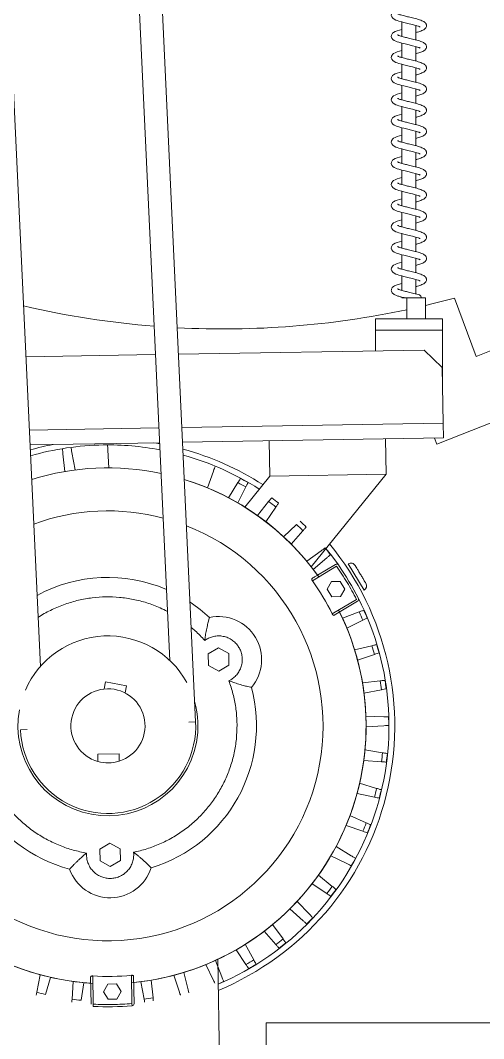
# Model space of a CAD drawing. Extents: x -2187 to 96136, y -11110 to 52208.
# Drawn here: x 50626 to 50888, y 18707 to 19284 of the extents above; entities that cross this region are included whole.
import ezdxf

# ---------------------------------------------------------------- set-up
doc = ezdxf.new("R2010")
doc.units = 0
doc.header["$LTSCALE"] = 1000
doc.header["$MEASUREMENT"] = 0

msp = doc.modelspace()

# ---------------------------------------------------------------- linework, layer by layer
at = {"color": 7, "linetype": 'Continuous', "lineweight": 15}
for p, q in [((50689.743, 19646.81), (50725.12, 18886.245)), ((50678.402, 19610.831), (50710.489, 18921.016)), ((50637.168, 18917.605), (50605.082, 19607.421)), ((50841.974, 19282.965), (50841.974, 19274.774)), ((50850.006, 19272.779), (50850.006, 19280.967)), ((50841.649, 19274.874), (50841.974, 19274.967)), ((50841.974, 19270.965), (50841.974, 19262.774)), ((50850.006, 19260.779), (50850.006, 19268.967)), ((50841.649, 19262.874), (50841.974, 19262.967)), ((50841.974, 19258.965), (50841.974, 19250.774)), ((50850.006, 19248.779), (50850.006, 19256.967)), ((50841.649, 19250.874), (50841.974, 19250.967)), ((50841.974, 19246.965), (50841.974, 19238.774)), ((50884.078, 19093.293), (51280.109, 19250.967)), ((50850.006, 19236.779), (50850.006, 19244.967)), ((50841.649, 19238.874), (50841.974, 19238.967)), ((50841.974, 19234.965), (50841.974, 19226.774)), ((50850.006, 19224.779), (50850.006, 19232.967)), ((50841.649, 19226.874), (50841.974, 19226.967)), ((50841.974, 19222.965), (50841.974, 19214.774)), ((50850.006, 19212.779), (50850.006, 19220.967)), ((50841.649, 19214.874), (50841.974, 19214.967)), ((50841.974, 19210.965), (50841.974, 19202.774)), ((50850.006, 19200.779), (50850.006, 19208.967)), ((50841.649, 19202.874), (50841.974, 19202.967)), ((50841.974, 19198.965), (50841.974, 19190.774)), ((50850.006, 19188.779), (50850.006, 19196.967)), ((50841.649, 19190.874), (50841.974, 19190.967)), ((50841.974, 19186.965), (50841.974, 19178.774)), ((50850.006, 19176.779), (50850.006, 19184.967)), ((50841.649, 19178.874), (50841.974, 19178.967)), ((50841.974, 19174.965), (50841.974, 19166.774)), ((50850.006, 19164.779), (50850.006, 19172.967)), ((50841.649, 19166.874), (50841.974, 19166.967)), ((50841.974, 19162.965), (50841.974, 19154.774)), ((50850.006, 19152.779), (50850.006, 19160.967)), ((50841.649, 19154.874), (50841.974, 19154.967)), ((50841.974, 19150.965), (50841.974, 19142.774)), ((50850.006, 19140.779), (50850.006, 19148.967)), ((50841.649, 19142.874), (50841.974, 19142.967)), ((50841.974, 19138.965), (50841.974, 19130.774)), ((50850.006, 19128.779), (50850.006, 19136.967)), ((50841.649, 19130.874), (50841.974, 19130.967)), ((50841.974, 19126.965), (50841.974, 19126.594)), ((50843.177, 19126.594), (50841.974, 19126.594)), ((50844.907, 19126.594), (50855.404, 19126.594)), ((50844.907, 19126.594), (50844.907, 19114.594)), ((50855.404, 19126.594), (50855.404, 19114.594)), ((50871.916, 19126.385), (50884.078, 19093.293)), ((50840.829, 19114.594), (50826.99, 19114.594)), ((50826.99, 19114.594), (50826.99, 19108.194)), ((50844.907, 19114.594), (50840.829, 19114.594)), ((50844.907, 19114.594), (50851.228, 19114.594)), ((50864.99, 19114.594), (50851.228, 19114.594)), ((50864.99, 19114.594), (50864.99, 19108.194)), ((50864.99, 19108.194), (50826.99, 19108.194)), ((50826.99, 19108.194), (50826.99, 19096.491)), ((50864.99, 19108.194), (50864.99, 19079.753)), ((50715.427, 19094.631), (50854.702, 19096.953)), ((50864.867, 19087.121), (50854.702, 19096.953)), ((50629.001, 19093.19), (50702.423, 19094.414)), ((50865.394, 19055.525), (50864.867, 19087.121)), ((50903.882, 19060.276), (50861.874, 19043.551)), ((50865.534, 19047.126), (50865.394, 19055.525)), ((50631.325, 19043.222), (50704.748, 19044.446)), ((50717.752, 19044.663), (50865.534, 19047.126)), ((50767.127, 19025.483), (50766.794, 19045.48)), ((50833.118, 19026.583), (50832.785, 19046.58)), ((50861.874, 19043.551), (50860.591, 19047.044)), ((50651.009, 19028.125), (50649.962, 19038.161)), ((50655.023, 19038.913), (50656.941, 19029.006)), ((50675.427, 19040.257), (50676.035, 19030.184)), ((50735.252, 19028.375), (50731.959, 19018.837)), ((50833.118, 19026.583), (50767.127, 19025.483)), ((50833.118, 19026.583), (50790.587, 18974.146)), ((50632.398, 19023.698), (50632.194, 19024.55)), ((50743.841, 19013.222), (50749.12, 19021.821)), ((50767.127, 19025.483), (50752.936, 19007.986)), ((50753.594, 19019.337), (50749.084, 19010.31)), ((50760.132, 19003.192), (50766.488, 19011.029)), ((50770.599, 19007.982), (50764.95, 18999.621)), ((50774.973, 18991.122), (50782.298, 18998.062)), ((50785.976, 18994.505), (50779.284, 18986.953)), ((50788.113, 18977.218), (50796.281, 18983.142)), ((50799.463, 18979.135), (50791.842, 18972.521)), ((50794.189, 18969.352), (50804.401, 18975.477)), ((50820.581, 18960.766), (50811.579, 18975.774)), ((50791.288, 18966.191), (50805.028, 18974.432)), ((50802.114, 18965.683), (50799.704, 18961.343)), ((50807.078, 18965.766), (50802.114, 18965.683)), ((50809.632, 18961.508), (50807.078, 18965.766)), ((50799.704, 18961.343), (50802.258, 18957.085)), ((50807.222, 18957.168), (50809.632, 18961.508)), ((50802.258, 18957.085), (50807.222, 18957.168)), ((50816.312, 18955.619), (50802.572, 18947.378)), ((50816.939, 18954.574), (50803.657, 18946.607)), ((50808.418, 18944.886), (50817.841, 18948.495)), ((50819.878, 18943.801), (50810.805, 18939.384)), ((50730.284, 18932.341), (50730.534, 18934.302)), ((50731.304, 18933.019), (50730.284, 18932.341)), ((50815.236, 18927.012), (50825.05, 18929.36)), ((50738.072, 18928.235), (50732.337, 18924.795)), ((50732.337, 18924.795), (50732.449, 18918.109)), ((50743.919, 18924.988), (50738.072, 18928.235)), ((50744.03, 18918.302), (50743.919, 18924.988)), ((50826.456, 18924.44), (50816.885, 18921.246)), ((50732.449, 18918.109), (50738.295, 18914.862)), ((50738.295, 18914.862), (50744.03, 18918.302)), ((50674.115, 18908.928), (50673.336, 18904.826)), ((50685.904, 18906.688), (50674.115, 18908.928)), ((50685.125, 18902.586), (50685.904, 18906.688)), ((50743.986, 18909.497), (50745.063, 18910.078)), ((50745.833, 18908.795), (50743.986, 18909.497)), ((50819.663, 18908.401), (50829.699, 18909.448)), ((50830.452, 18904.386), (50820.545, 18902.469)), ((50821.623, 18889.371), (50831.71, 18889.099)), ((50831.795, 18883.983), (50821.723, 18883.375)), ((50669.742, 18867.838), (50681.74, 18868.038)), ((50669.81, 18863.714), (50669.742, 18867.838)), ((50681.74, 18868.038), (50681.809, 18863.914)), ((50821.082, 18870.248), (50831.047, 18868.662)), ((50830.464, 18863.578), (50820.399, 18864.29)), ((50818.05, 18851.36), (50827.723, 18848.486)), ((50826.481, 18843.522), (50816.594, 18845.542)), ((50812.578, 18833.028), (50821.793, 18828.917)), ((50819.914, 18824.158), (50810.376, 18827.45)), ((50676.581, 18817.507), (50670.846, 18814.067)), ((50670.846, 18814.067), (50670.958, 18807.381)), ((50682.428, 18814.26), (50676.581, 18817.507)), ((50682.539, 18807.574), (50682.428, 18814.26)), ((50804.76, 18815.568), (50813.36, 18810.289)), ((50661.823, 18810.573), (50663.355, 18811.822)), ((50663.355, 18811.822), (50663.32, 18810.598)), ((50670.958, 18807.381), (50676.804, 18804.134)), ((50676.804, 18804.134), (50682.539, 18807.574)), ((50690.066, 18811.044), (50689.99, 18812.266)), ((50689.99, 18812.266), (50691.563, 18811.069)), ((50810.876, 18805.816), (50801.849, 18810.325)), ((50794.731, 18799.278), (50802.567, 18792.922)), ((50799.521, 18788.811), (50791.16, 18794.46)), ((50782.66, 18784.436), (50789.6, 18777.111)), ((50786.043, 18773.433), (50778.491, 18780.125)), ((50770.674, 18759.946), (50764.06, 18767.567)), ((50768.756, 18771.297), (50774.681, 18763.129)), ((50753.675, 18748.581), (50748.113, 18757)), ((50753.256, 18760.084), (50758.063, 18751.213)), ((50736.424, 18750.991), (50740.033, 18741.568)), ((50737.689, 18751.578), (50739.633, 18634.97)), ((50718.55, 18744.173), (50720.898, 18734.36)), ((50735.339, 18739.532), (50730.923, 18748.604)), ((50635.061, 18732.929), (50637.08, 18742.815)), ((50642.898, 18741.36), (50640.025, 18731.687)), ((50655.117, 18728.946), (50655.829, 18739.011)), ((50661.787, 18738.327), (50660.2, 18728.362)), ((50665.916, 18726.104), (50665.658, 18741.589)), ((50667.135, 18726.124), (50666.868, 18742.144)), ((50688.802, 18742.51), (50689.069, 18726.49)), ((50690.029, 18741.996), (50690.288, 18726.51)), ((50695.925, 18728.958), (50694.007, 18738.865)), ((50699.939, 18739.746), (50700.986, 18729.71)), ((50715.979, 18732.953), (50712.784, 18742.525)), ((50675.432, 18737.563), (50673.021, 18733.223)), ((50673.021, 18733.223), (50675.575, 18728.965)), ((50680.395, 18737.646), (50675.432, 18737.563)), ((50682.949, 18733.388), (50680.395, 18737.646)), ((50680.539, 18729.048), (50682.949, 18733.388)), ((50720.898, 18734.36), (50721.305, 18732.661)), ((50675.575, 18728.965), (50680.539, 18729.048)), ((50689.174, 18725.276), (50689.069, 18726.49)), ((50700.986, 18729.71), (50701.167, 18727.973)), ((50667.07, 18724.907), (50667.135, 18726.124)), ((51765.097, 18715.501), (50765.097, 18715.501)), ((50765.097, 18598.901), (50765.097, 18715.501)), ((51765.097, 18715.501), (50765.097, 18715.501))]:
    msp.add_line(p, q, dxfattribs=at)
at = {"color": 8, "linetype": 'Continuous', "lineweight": 15}
for p, q in [((50717.361, 19053.057), (50865.394, 19055.525)), ((50630.935, 19051.616), (50704.357, 19052.84)), ((50725.12, 18886.245), (50721.225, 18886.064)), ((50625.828, 18881.626), (50629.723, 18881.807))]:
    msp.add_line(p, q, dxfattribs=at)
at = {"color": 7, "linetype": 'Continuous', "lineweight": 15, "flags": 128}
for points in [[(50841.974, 19290.783), (50839.315, 19289.986), (50838.206, 19289.533), (50837.34, 19289.052), (50836.779, 19288.593), (50836.432, 19288.168), (50836.134, 19287.538), (50836.039, 19286.707), (50836.278, 19285.852), (50836.86, 19285.079), (50837.672, 19284.49), (50838.554, 19284.055), (50839.361, 19283.742), (50840.244, 19283.454), (50841.915, 19282.98), (50843.107, 19282.677), (50844.546, 19282.327), (50846.192, 19281.939), (50847.973, 19281.508), (50849.756, 19281.044), (50851.371, 19280.542), (50851.371, 19280.542)], [(50841.974, 19278.783), (50839.315, 19277.986), (50838.206, 19277.533), (50837.34, 19277.052), (50836.779, 19276.593), (50836.432, 19276.168), (50836.134, 19275.538), (50836.039, 19274.707), (50836.278, 19273.852), (50836.86, 19273.079), (50837.672, 19272.49), (50838.554, 19272.055), (50839.361, 19271.742), (50840.244, 19271.454), (50841.915, 19270.98), (50843.107, 19270.677), (50844.546, 19270.327), (50846.192, 19269.939), (50847.973, 19269.508), (50849.756, 19269.044), (50851.371, 19268.542), (50851.371, 19268.542)], [(50841.974, 19266.783), (50839.315, 19265.986), (50838.206, 19265.533), (50837.34, 19265.052), (50836.779, 19264.593), (50836.432, 19264.168), (50836.134, 19263.538), (50836.039, 19262.707), (50836.278, 19261.852), (50836.86, 19261.079), (50837.672, 19260.49), (50838.554, 19260.055), (50839.361, 19259.742), (50840.244, 19259.454), (50841.915, 19258.98), (50843.107, 19258.677), (50844.546, 19258.327), (50846.192, 19257.939), (50847.973, 19257.508), (50849.756, 19257.044), (50851.371, 19256.542), (50851.371, 19256.542)], [(50841.974, 19254.783), (50839.315, 19253.986), (50838.206, 19253.533), (50837.34, 19253.052), (50836.779, 19252.593), (50836.432, 19252.168), (50836.134, 19251.538), (50836.039, 19250.707), (50836.278, 19249.852), (50836.86, 19249.079), (50837.672, 19248.49), (50838.554, 19248.055), (50839.361, 19247.742), (50840.244, 19247.454), (50841.915, 19246.98), (50843.107, 19246.677), (50844.546, 19246.327), (50846.192, 19245.939), (50847.973, 19245.508), (50849.756, 19245.044), (50851.371, 19244.542), (50851.371, 19244.542)], [(50841.974, 19242.783), (50839.315, 19241.986), (50838.206, 19241.533), (50837.34, 19241.052), (50836.779, 19240.593), (50836.432, 19240.168), (50836.134, 19239.538), (50836.039, 19238.707), (50836.278, 19237.852), (50836.86, 19237.079), (50837.672, 19236.49), (50838.554, 19236.055), (50839.361, 19235.742), (50840.244, 19235.454), (50841.915, 19234.98), (50843.107, 19234.677), (50844.546, 19234.327), (50846.192, 19233.939), (50847.973, 19233.508), (50849.756, 19233.044), (50851.371, 19232.542), (50851.371, 19232.542)], [(50841.974, 19230.783), (50839.315, 19229.986), (50838.206, 19229.533), (50837.34, 19229.052), (50836.779, 19228.593), (50836.432, 19228.168), (50836.134, 19227.538), (50836.039, 19226.707), (50836.278, 19225.852), (50836.86, 19225.079), (50837.672, 19224.49), (50838.554, 19224.055), (50839.361, 19223.742), (50840.244, 19223.454), (50841.915, 19222.98), (50843.107, 19222.677), (50844.546, 19222.327), (50846.192, 19221.939), (50847.973, 19221.508), (50849.756, 19221.044), (50851.371, 19220.542), (50851.371, 19220.542)], [(50841.974, 19218.783), (50839.315, 19217.986), (50838.206, 19217.533), (50837.34, 19217.052), (50836.779, 19216.593), (50836.432, 19216.168), (50836.134, 19215.538), (50836.039, 19214.707), (50836.278, 19213.852), (50836.86, 19213.079), (50837.672, 19212.49), (50838.554, 19212.055), (50839.361, 19211.742), (50840.244, 19211.454), (50841.915, 19210.98), (50843.107, 19210.677), (50844.546, 19210.327), (50846.192, 19209.939), (50847.973, 19209.508), (50849.756, 19209.044), (50851.371, 19208.542), (50851.371, 19208.542)], [(50841.974, 19206.783), (50839.315, 19205.986), (50838.206, 19205.533), (50837.34, 19205.052), (50836.779, 19204.593), (50836.432, 19204.168), (50836.134, 19203.538), (50836.039, 19202.707), (50836.278, 19201.852), (50836.86, 19201.079), (50837.672, 19200.49), (50838.554, 19200.055), (50839.361, 19199.742), (50840.244, 19199.454), (50841.915, 19198.98), (50843.107, 19198.677), (50844.546, 19198.327), (50846.192, 19197.939), (50847.973, 19197.508), (50849.756, 19197.044), (50851.371, 19196.542), (50851.371, 19196.542)], [(50841.974, 19194.783), (50839.315, 19193.986), (50838.206, 19193.533), (50837.34, 19193.052), (50836.779, 19192.593), (50836.432, 19192.168), (50836.134, 19191.538), (50836.039, 19190.707), (50836.278, 19189.852), (50836.86, 19189.079), (50837.672, 19188.49), (50838.554, 19188.055), (50839.361, 19187.742), (50840.244, 19187.454), (50841.915, 19186.98), (50843.107, 19186.677), (50844.546, 19186.327), (50846.192, 19185.939), (50847.973, 19185.508), (50849.756, 19185.044), (50851.371, 19184.542), (50851.371, 19184.542)], [(50841.974, 19182.783), (50839.315, 19181.986), (50838.206, 19181.533), (50837.34, 19181.052), (50836.779, 19180.593), (50836.432, 19180.168), (50836.134, 19179.538), (50836.039, 19178.707), (50836.278, 19177.852), (50836.86, 19177.079), (50837.672, 19176.49), (50838.554, 19176.055), (50839.361, 19175.742), (50840.244, 19175.454), (50841.915, 19174.98), (50843.107, 19174.677), (50844.546, 19174.327), (50846.192, 19173.939), (50847.973, 19173.508), (50849.756, 19173.044), (50851.371, 19172.542), (50851.371, 19172.542)], [(50841.974, 19170.783), (50839.315, 19169.986), (50838.206, 19169.533), (50837.34, 19169.052), (50836.779, 19168.593), (50836.432, 19168.168), (50836.134, 19167.538), (50836.039, 19166.707), (50836.278, 19165.852), (50836.86, 19165.079), (50837.672, 19164.49), (50838.554, 19164.055), (50839.361, 19163.742), (50840.244, 19163.454), (50841.915, 19162.98), (50843.107, 19162.677), (50844.546, 19162.327), (50846.192, 19161.939), (50847.973, 19161.508), (50849.756, 19161.044), (50851.371, 19160.542), (50851.371, 19160.542)], [(50841.974, 19158.783), (50839.315, 19157.986), (50838.206, 19157.533), (50837.34, 19157.052), (50836.779, 19156.593), (50836.432, 19156.168), (50836.134, 19155.538), (50836.039, 19154.707), (50836.278, 19153.852), (50836.86, 19153.079), (50837.672, 19152.49), (50838.554, 19152.055), (50839.361, 19151.742), (50840.244, 19151.454), (50841.915, 19150.98), (50843.107, 19150.677), (50844.546, 19150.327), (50846.192, 19149.939), (50847.973, 19149.508), (50849.756, 19149.044), (50851.371, 19148.542), (50851.371, 19148.542)], [(50841.974, 19146.783), (50839.315, 19145.986), (50838.206, 19145.533), (50837.34, 19145.052), (50836.779, 19144.593), (50836.432, 19144.168), (50836.134, 19143.538), (50836.039, 19142.707), (50836.278, 19141.852), (50836.86, 19141.079), (50837.672, 19140.49), (50838.554, 19140.055), (50839.361, 19139.742), (50840.244, 19139.454), (50841.915, 19138.98), (50843.107, 19138.677), (50844.546, 19138.327), (50846.192, 19137.939), (50847.973, 19137.508), (50849.756, 19137.044), (50851.371, 19136.542), (50851.371, 19136.542)], [(50855.404, 19122.206), (50859.087, 19123.086), (50871.916, 19126.385)], [(50701.198, 19044.387), (50702.886, 19044.107), (50704.779, 19043.771)], [(50806.027, 18975.13), (50802.281, 18980.27), (50798.97, 18984.481)]]:
    msp.add_lwpolyline(points, dxfattribs=at)
at = {"color": 7, "linetype": 'Continuous', "lineweight": 15}
for centre, radius, start, end in [((50851.291, 19126.632), 1.731, 358.749218, 65.948864), ((50740.995, 19608.94), 500, 256.899309, 265.489732), ((50740.995, 19608.94), 500, 266.988878, 281.994901), ((50675.474, 18883.935), 162.5, 101.018379, 105.715802), ((50675.474, 18883.935), 159.25, 90.955104, 105.987038), ((50675.474, 18883.935), 159.25, 79.339286, 90.955104), ((50675.474, 18883.935), 162.5, 57.30841, 74.854084), ((50675.474, 18883.935), 159.25, 57.43862, 74.478059), ((50675.474, 18883.935), 146.25, 78.130008, 107.196316), ((50675.474, 18883.935), 146.25, 35.256327, 72.796702), ((50675.474, 18883.935), 146.25, 35.735296, 72.796702), ((50675.474, 18883.935), 156.321, 60.017347, 61.892861), ((50675.474, 18883.935), 159.087, 60.077198, 61.833011), ((50675.474, 18883.935), 156.321, 52.517347, 54.392861), ((50675.474, 18883.935), 159.087, 52.577198, 54.333011), ((50675.474, 18883.935), 121.875, 75.137784, 110.18854), ((50675.474, 18883.935), 156.321, 45.017347, 46.892861), ((50675.474, 18883.935), 159.087, 45.077198, 46.833011), ((50675.474, 18883.935), 121.875, 116.729549, 270.955104), ((50675.474, 18883.935), 121.875, 270.955104, 68.596775), ((50675.474, 18883.935), 162.5, 292.623289, 39.39049), ((50675.474, 18883.935), 159.087, 37.577198, 39.333011), ((50805.028, 18974.432), 1.219, 34.935132, 120.955104), ((50675.474, 18883.935), 159.25, 26.975076, 34.935132), ((50813.079, 18973.273), 2.917, 30.955104, 120.955104), ((50675.474, 18883.935), 84.125, 66.797947, 118.528377), ((50675.474, 18883.935), 142.052, 26.526523, 35.383685), ((50819.08, 18963.268), 2.917, 300.955104, 30.955104), ((50675.474, 18883.935), 84.125, 46.896413, 56.450249), ((50675.474, 18883.935), 159.25, 293.088614, 26.975076), ((50816.312, 18955.619), 1.219, 300.955104, 26.975076), ((50675.474, 18883.935), 146.25, 275.256327, 26.653882), ((50675.474, 18883.935), 146.25, 275.735296, 26.174912), ((50738.184, 18921.548), 24.375, 319.530843, 102.379365), ((50675.474, 18883.935), 156.321, 22.517347, 24.392861), ((50675.474, 18883.935), 159.087, 22.577198, 24.333011), ((50675.474, 18883.935), 146.25, 155.256327, 266.653882), ((50675.474, 18883.935), 146.25, 155.735296, 266.174912), ((50675.474, 18883.935), 51, 28.761646, 156.564678), ((50675.474, 18883.935), 156.321, 15.017347, 16.892861), ((50675.474, 18883.935), 159.087, 15.077198, 16.833011), ((50675.474, 18883.935), 84.125, 286.896413, 15.013795), ((50675.474, 18883.935), 156.321, 7.517347, 9.392861), ((50675.474, 18883.935), 159.087, 7.577198, 9.333011), ((50675.474, 18883.935), 84.125, 166.896413, 255.013795), ((50675.474, 18883.935), 21, 287.556654, 254.353555), ((50675.474, 18883.935), 51, 349.24195, 15.627522), ((50675.474, 18883.935), 51, 169.698802, 349.24195), ((50675.474, 18883.935), 159.088, 0.077198, 1.833011), ((50675.474, 18883.935), 49.7, 182.663162, 2.663162), ((50675.474, 18883.935), 156.321, 352.517347, 354.392861), ((50675.474, 18883.935), 159.087, 352.577198, 354.333011), ((50675.474, 18883.935), 21, 254.353555, 287.556654), ((50675.474, 18883.935), 156.321, 345.017347, 346.892861), ((50675.474, 18883.935), 159.087, 345.077198, 346.833011), ((50675.474, 18883.935), 156.321, 337.517347, 339.392861), ((50675.474, 18883.935), 159.088, 337.577198, 339.333011), ((50675.474, 18883.935), 159.088, 330.077198, 331.833011), ((50676.693, 18810.821), 24.375, 199.530843, 342.379365), ((50675.474, 18883.935), 156.321, 322.517347, 324.392861), ((50675.474, 18883.935), 159.088, 322.577198, 324.333011), ((50675.474, 18883.935), 159.088, 315.077198, 316.833011), ((50675.474, 18883.935), 156.321, 307.517347, 309.392861), ((50675.474, 18883.935), 159.088, 307.577198, 309.333011), ((50675.474, 18883.935), 156.321, 300.017347, 301.892861), ((50675.474, 18883.935), 159.088, 300.077198, 301.833011), ((50675.474, 18883.935), 142.052, 266.526523, 275.383685), ((50675.474, 18883.935), 159.088, 293.112421, 294.333011), ((50675.474, 18883.935), 156.321, 255.017347, 256.892861), ((50675.474, 18883.935), 156.321, 262.517347, 264.392861), ((50689.069, 18726.49), 1.219, 274.935132, 0.955104), ((50675.474, 18883.935), 156.321, 277.517347, 279.392861), ((50675.474, 18883.935), 159.25, 266.975076, 274.935132)]:
    msp.add_arc(centre, radius, start, end, dxfattribs=at)
for points, knots in [([(50850.006, 19276.969), (50850.305, 19277.048), (50851.103, 19277.257), (50852.255, 19277.605), (50853.444, 19278.044), (50854.369, 19278.496), (50855.015, 19278.953), (50855.447, 19279.398), (50855.835, 19280.04), (50855.976, 19280.738), (50855.917, 19281.352), (50855.76, 19281.815), (50855.538, 19282.195), (50855.351, 19282.441), (50855.191, 19282.608), (50855.074, 19282.712), (50855.001, 19282.771), (50854.926, 19282.824), (50854.809, 19282.908), (50854.552, 19283.088), (50854.137, 19283.353), (50853.335, 19283.749), (50852.133, 19284.188), (50850.493, 19284.662), (50848.86, 19285.076), (50847.292, 19285.456), (50845.495, 19285.876), (50843.676, 19286.316), (50842.042, 19286.744), (50840.869, 19287.109), (50840.082, 19287.382), (50839.621, 19287.617), (50839.6, 19287.613), (50839.593, 19287.612)], [0, 0, 0, 0, 0.0285952, 0.0761955, 0.1241062, 0.1716083, 0.2108316, 0.2395278, 0.2648766, 0.2981721, 0.3190702, 0.3454717, 0.358496, 0.3689234, 0.3768081, 0.3798698, 0.382417, 0.3847304, 0.3875432, 0.3958286, 0.4250802, 0.4717151, 0.5360947, 0.5921166, 0.6429562, 0.6890391, 0.7301891, 0.798723, 0.8495475, 0.8909822, 0.9342724, 0.9781317, 1, 1, 1, 1]), ([(50850.319, 19280.869), (50850.237, 19280.843), (50850.143, 19280.812), (50850.023, 19280.779), (50850.006, 19280.775)], [0, 0, 0, 0, 0.86299823, 1, 1, 1, 1]), ([(50851.371, 19280.542), (50851.614, 19280.454), (50852.037, 19280.301), (50852.315, 19280.176), (50852.351, 19280.174), (50852.365, 19280.174)], [0, 0, 0, 0, 0.4544799, 0.7918507, 1, 1, 1, 1]), ([(50850.006, 19264.969), (50850.305, 19265.048), (50851.103, 19265.257), (50852.255, 19265.605), (50853.444, 19266.044), (50854.369, 19266.496), (50855.015, 19266.953), (50855.447, 19267.398), (50855.835, 19268.04), (50855.976, 19268.738), (50855.917, 19269.352), (50855.76, 19269.815), (50855.538, 19270.195), (50855.351, 19270.441), (50855.191, 19270.608), (50855.074, 19270.712), (50855.001, 19270.771), (50854.926, 19270.824), (50854.809, 19270.908), (50854.552, 19271.088), (50854.137, 19271.353), (50853.335, 19271.749), (50852.133, 19272.188), (50850.493, 19272.662), (50848.86, 19273.076), (50847.292, 19273.456), (50845.495, 19273.876), (50843.676, 19274.316), (50842.042, 19274.744), (50840.869, 19275.109), (50840.082, 19275.382), (50839.621, 19275.617), (50839.6, 19275.613), (50839.593, 19275.612)], [0, 0, 0, 0, 0.02859518, 0.0761955, 0.12410622, 0.1716083, 0.21083163, 0.23952782, 0.26487664, 0.29817208, 0.31907023, 0.34547174, 0.358496, 0.36892338, 0.37680808, 0.37986977, 0.38241696, 0.38473035, 0.38754317, 0.39582859, 0.42508018, 0.47171513, 0.53609467, 0.5921166, 0.64295618, 0.68903907, 0.73018912, 0.79872303, 0.84954751, 0.8909822, 0.93427243, 0.97813168, 1, 1, 1, 1]), ([(50850.006, 19252.969), (50850.305, 19253.048), (50851.103, 19253.257), (50852.255, 19253.605), (50853.444, 19254.044), (50854.369, 19254.496), (50855.015, 19254.953), (50855.447, 19255.398), (50855.835, 19256.04), (50855.976, 19256.738), (50855.917, 19257.352), (50855.76, 19257.815), (50855.538, 19258.195), (50855.351, 19258.441), (50855.191, 19258.608), (50855.074, 19258.712), (50855.001, 19258.771), (50854.926, 19258.824), (50854.809, 19258.908), (50854.552, 19259.088), (50854.137, 19259.353), (50853.335, 19259.749), (50852.133, 19260.188), (50850.493, 19260.662), (50848.86, 19261.076), (50847.292, 19261.456), (50845.495, 19261.876), (50843.676, 19262.316), (50842.042, 19262.744), (50840.869, 19263.109), (50840.082, 19263.382), (50839.621, 19263.617), (50839.6, 19263.613), (50839.593, 19263.612)], [0, 0, 0, 0, 0.0285952, 0.0761955, 0.1241062, 0.1716083, 0.2108316, 0.2395278, 0.2648766, 0.2981721, 0.3190702, 0.3454717, 0.358496, 0.3689234, 0.3768081, 0.3798698, 0.382417, 0.3847304, 0.3875432, 0.3958286, 0.4250802, 0.4717151, 0.5360947, 0.5921166, 0.6429562, 0.6890391, 0.7301891, 0.798723, 0.8495475, 0.8909822, 0.9342724, 0.9781317, 1, 1, 1, 1]), ([(50850.319, 19268.869), (50850.237, 19268.843), (50850.143, 19268.812), (50850.023, 19268.779), (50850.006, 19268.775)], [0, 0, 0, 0, 0.8629982, 1, 1, 1, 1]), ([(50851.371, 19268.542), (50851.614, 19268.454), (50852.037, 19268.301), (50852.315, 19268.176), (50852.351, 19268.174), (50852.365, 19268.174)], [0, 0, 0, 0, 0.45447993, 0.7918507, 1, 1, 1, 1]), ([(50850.006, 19240.969), (50850.305, 19241.048), (50851.103, 19241.257), (50852.255, 19241.605), (50853.444, 19242.044), (50854.369, 19242.496), (50855.015, 19242.953), (50855.447, 19243.398), (50855.835, 19244.04), (50855.976, 19244.738), (50855.917, 19245.352), (50855.76, 19245.815), (50855.538, 19246.195), (50855.351, 19246.441), (50855.191, 19246.608), (50855.074, 19246.712), (50855.001, 19246.771), (50854.926, 19246.824), (50854.809, 19246.908), (50854.552, 19247.088), (50854.137, 19247.353), (50853.335, 19247.749), (50852.133, 19248.188), (50850.493, 19248.662), (50848.86, 19249.076), (50847.292, 19249.456), (50845.495, 19249.876), (50843.676, 19250.316), (50842.042, 19250.744), (50840.869, 19251.109), (50840.082, 19251.382), (50839.621, 19251.617), (50839.6, 19251.613), (50839.593, 19251.612)], [0, 0, 0, 0, 0.0285952, 0.0761955, 0.1241062, 0.1716083, 0.2108316, 0.2395278, 0.2648766, 0.2981721, 0.3190702, 0.3454717, 0.358496, 0.3689234, 0.3768081, 0.3798698, 0.382417, 0.3847304, 0.3875432, 0.3958286, 0.4250802, 0.4717151, 0.5360947, 0.5921166, 0.6429562, 0.6890391, 0.7301891, 0.798723, 0.8495475, 0.8909822, 0.9342724, 0.9781317, 1, 1, 1, 1]), ([(50850.319, 19256.869), (50850.237, 19256.843), (50850.143, 19256.812), (50850.023, 19256.779), (50850.006, 19256.775)], [0, 0, 0, 0, 0.8629982, 1, 1, 1, 1]), ([(50851.371, 19256.542), (50851.614, 19256.454), (50852.037, 19256.301), (50852.315, 19256.176), (50852.351, 19256.174), (50852.365, 19256.174)], [0, 0, 0, 0, 0.4544799, 0.7918507, 1, 1, 1, 1]), ([(50850.319, 19244.869), (50850.237, 19244.843), (50850.143, 19244.812), (50850.023, 19244.779), (50850.006, 19244.775)], [0, 0, 0, 0, 0.8629982, 1, 1, 1, 1]), ([(50851.371, 19244.542), (50851.614, 19244.454), (50852.037, 19244.301), (50852.315, 19244.176), (50852.351, 19244.174), (50852.365, 19244.174)], [0, 0, 0, 0, 0.4544799, 0.7918507, 1, 1, 1, 1]), ([(50850.006, 19228.969), (50850.305, 19229.048), (50851.103, 19229.257), (50852.255, 19229.605), (50853.444, 19230.044), (50854.369, 19230.496), (50855.015, 19230.953), (50855.447, 19231.398), (50855.835, 19232.04), (50855.976, 19232.738), (50855.917, 19233.352), (50855.76, 19233.815), (50855.538, 19234.195), (50855.351, 19234.441), (50855.191, 19234.608), (50855.074, 19234.712), (50855.001, 19234.771), (50854.926, 19234.824), (50854.809, 19234.908), (50854.552, 19235.088), (50854.137, 19235.353), (50853.335, 19235.749), (50852.133, 19236.188), (50850.493, 19236.662), (50848.86, 19237.076), (50847.292, 19237.456), (50845.495, 19237.876), (50843.676, 19238.316), (50842.042, 19238.744), (50840.869, 19239.109), (50840.082, 19239.382), (50839.621, 19239.617), (50839.6, 19239.613), (50839.593, 19239.612)], [0, 0, 0, 0, 0.0285952, 0.0761955, 0.1241062, 0.1716083, 0.2108316, 0.2395278, 0.2648766, 0.2981721, 0.3190702, 0.3454717, 0.358496, 0.3689234, 0.3768081, 0.3798698, 0.382417, 0.3847304, 0.3875432, 0.3958286, 0.4250802, 0.4717151, 0.5360947, 0.5921166, 0.6429562, 0.6890391, 0.7301891, 0.798723, 0.8495475, 0.8909822, 0.9342724, 0.9781317, 1, 1, 1, 1]), ([(50850.319, 19232.869), (50850.237, 19232.843), (50850.143, 19232.812), (50850.023, 19232.779), (50850.006, 19232.775)], [0, 0, 0, 0, 0.8629982, 1, 1, 1, 1]), ([(50851.371, 19232.542), (50851.614, 19232.454), (50852.037, 19232.301), (50852.315, 19232.176), (50852.351, 19232.174), (50852.365, 19232.174)], [0, 0, 0, 0, 0.45447993, 0.7918507, 1, 1, 1, 1]), ([(50850.006, 19216.969), (50850.305, 19217.048), (50851.103, 19217.257), (50852.255, 19217.605), (50853.444, 19218.044), (50854.369, 19218.496), (50855.015, 19218.953), (50855.447, 19219.398), (50855.835, 19220.04), (50855.976, 19220.738), (50855.917, 19221.352), (50855.76, 19221.815), (50855.538, 19222.195), (50855.351, 19222.441), (50855.191, 19222.608), (50855.074, 19222.712), (50855.001, 19222.771), (50854.926, 19222.824), (50854.809, 19222.908), (50854.552, 19223.088), (50854.137, 19223.353), (50853.335, 19223.749), (50852.133, 19224.188), (50850.493, 19224.662), (50848.86, 19225.076), (50847.292, 19225.456), (50845.495, 19225.876), (50843.676, 19226.316), (50842.042, 19226.744), (50840.869, 19227.109), (50840.082, 19227.382), (50839.621, 19227.617), (50839.6, 19227.613), (50839.593, 19227.612)], [0, 0, 0, 0, 0.0285952, 0.0761955, 0.1241062, 0.1716083, 0.2108316, 0.2395278, 0.2648766, 0.2981721, 0.3190702, 0.3454717, 0.358496, 0.3689234, 0.3768081, 0.3798698, 0.382417, 0.3847304, 0.3875432, 0.3958286, 0.4250802, 0.4717151, 0.5360947, 0.5921166, 0.6429562, 0.6890391, 0.7301891, 0.798723, 0.8495475, 0.8909822, 0.9342724, 0.9781317, 1, 1, 1, 1]), ([(50850.319, 19220.869), (50850.237, 19220.843), (50850.143, 19220.812), (50850.023, 19220.779), (50850.006, 19220.775)], [0, 0, 0, 0, 0.8629982, 1, 1, 1, 1]), ([(50851.371, 19220.542), (50851.614, 19220.454), (50852.037, 19220.301), (50852.315, 19220.176), (50852.351, 19220.174), (50852.365, 19220.174)], [0, 0, 0, 0, 0.4544799, 0.7918507, 1, 1, 1, 1]), ([(50850.006, 19204.969), (50850.305, 19205.048), (50851.103, 19205.257), (50852.255, 19205.605), (50853.444, 19206.044), (50854.369, 19206.496), (50855.015, 19206.953), (50855.447, 19207.398), (50855.835, 19208.04), (50855.976, 19208.738), (50855.917, 19209.352), (50855.76, 19209.815), (50855.538, 19210.195), (50855.351, 19210.441), (50855.191, 19210.608), (50855.074, 19210.712), (50855.001, 19210.771), (50854.926, 19210.824), (50854.809, 19210.908), (50854.552, 19211.088), (50854.137, 19211.353), (50853.335, 19211.749), (50852.133, 19212.188), (50850.493, 19212.662), (50848.86, 19213.076), (50847.292, 19213.456), (50845.495, 19213.876), (50843.676, 19214.316), (50842.042, 19214.744), (50840.869, 19215.109), (50840.082, 19215.382), (50839.621, 19215.617), (50839.6, 19215.613), (50839.593, 19215.612)], [0, 0, 0, 0, 0.0285952, 0.0761955, 0.1241062, 0.1716083, 0.2108316, 0.2395278, 0.2648766, 0.2981721, 0.3190702, 0.3454717, 0.358496, 0.3689234, 0.3768081, 0.3798698, 0.382417, 0.3847304, 0.3875432, 0.3958286, 0.4250802, 0.4717151, 0.5360947, 0.5921166, 0.6429562, 0.6890391, 0.7301891, 0.798723, 0.8495475, 0.8909822, 0.9342724, 0.9781317, 1, 1, 1, 1]), ([(50850.319, 19208.869), (50850.237, 19208.843), (50850.143, 19208.812), (50850.023, 19208.779), (50850.006, 19208.775)], [0, 0, 0, 0, 0.8629982, 1, 1, 1, 1]), ([(50851.371, 19208.542), (50851.614, 19208.454), (50852.037, 19208.301), (50852.315, 19208.176), (50852.351, 19208.174), (50852.365, 19208.174)], [0, 0, 0, 0, 0.4544799, 0.7918507, 1, 1, 1, 1]), ([(50850.006, 19192.969), (50850.305, 19193.048), (50851.103, 19193.257), (50852.255, 19193.605), (50853.444, 19194.044), (50854.369, 19194.496), (50855.015, 19194.953), (50855.447, 19195.398), (50855.835, 19196.04), (50855.976, 19196.738), (50855.917, 19197.352), (50855.76, 19197.815), (50855.538, 19198.195), (50855.351, 19198.441), (50855.191, 19198.608), (50855.074, 19198.712), (50855.001, 19198.771), (50854.926, 19198.824), (50854.809, 19198.908), (50854.552, 19199.088), (50854.137, 19199.353), (50853.335, 19199.749), (50852.133, 19200.188), (50850.493, 19200.662), (50848.86, 19201.076), (50847.292, 19201.456), (50845.495, 19201.876), (50843.676, 19202.316), (50842.042, 19202.744), (50840.869, 19203.109), (50840.082, 19203.382), (50839.621, 19203.617), (50839.6, 19203.613), (50839.593, 19203.612)], [0, 0, 0, 0, 0.0285952, 0.0761955, 0.1241062, 0.1716083, 0.2108316, 0.2395278, 0.2648766, 0.2981721, 0.3190702, 0.3454717, 0.358496, 0.3689234, 0.3768081, 0.3798698, 0.382417, 0.3847304, 0.3875432, 0.3958286, 0.4250802, 0.4717151, 0.5360947, 0.5921166, 0.6429562, 0.6890391, 0.7301891, 0.798723, 0.8495475, 0.8909822, 0.9342724, 0.9781317, 1, 1, 1, 1]), ([(50850.319, 19196.869), (50850.237, 19196.843), (50850.143, 19196.812), (50850.023, 19196.779), (50850.006, 19196.775)], [0, 0, 0, 0, 0.8629982, 1, 1, 1, 1]), ([(50851.371, 19196.542), (50851.614, 19196.454), (50852.037, 19196.301), (50852.315, 19196.176), (50852.351, 19196.174), (50852.365, 19196.174)], [0, 0, 0, 0, 0.4544799, 0.7918507, 1, 1, 1, 1]), ([(50850.006, 19180.969), (50850.305, 19181.048), (50851.103, 19181.257), (50852.255, 19181.605), (50853.444, 19182.044), (50854.369, 19182.496), (50855.015, 19182.953), (50855.447, 19183.398), (50855.835, 19184.04), (50855.976, 19184.738), (50855.917, 19185.352), (50855.76, 19185.815), (50855.538, 19186.195), (50855.351, 19186.441), (50855.191, 19186.608), (50855.074, 19186.712), (50855.001, 19186.771), (50854.926, 19186.824), (50854.809, 19186.908), (50854.552, 19187.088), (50854.137, 19187.353), (50853.335, 19187.749), (50852.133, 19188.188), (50850.493, 19188.662), (50848.86, 19189.076), (50847.292, 19189.456), (50845.495, 19189.876), (50843.676, 19190.316), (50842.042, 19190.744), (50840.869, 19191.109), (50840.082, 19191.382), (50839.621, 19191.617), (50839.6, 19191.613), (50839.593, 19191.612)], [0, 0, 0, 0, 0.0285952, 0.0761955, 0.1241062, 0.1716083, 0.2108316, 0.2395278, 0.2648766, 0.2981721, 0.3190702, 0.3454717, 0.358496, 0.3689234, 0.3768081, 0.3798698, 0.382417, 0.3847304, 0.3875432, 0.3958286, 0.4250802, 0.4717151, 0.5360947, 0.5921166, 0.6429562, 0.6890391, 0.7301891, 0.798723, 0.8495475, 0.8909822, 0.9342724, 0.9781317, 1, 1, 1, 1]), ([(50850.319, 19184.869), (50850.237, 19184.843), (50850.143, 19184.812), (50850.023, 19184.779), (50850.006, 19184.775)], [0, 0, 0, 0, 0.86299823, 1, 1, 1, 1]), ([(50851.371, 19184.542), (50851.614, 19184.454), (50852.037, 19184.301), (50852.315, 19184.176), (50852.351, 19184.174), (50852.365, 19184.174)], [0, 0, 0, 0, 0.4544799, 0.7918507, 1, 1, 1, 1]), ([(50850.006, 19168.969), (50850.305, 19169.048), (50851.103, 19169.257), (50852.255, 19169.605), (50853.444, 19170.044), (50854.369, 19170.496), (50855.015, 19170.953), (50855.447, 19171.398), (50855.835, 19172.04), (50855.976, 19172.738), (50855.917, 19173.352), (50855.76, 19173.815), (50855.538, 19174.195), (50855.351, 19174.441), (50855.191, 19174.608), (50855.074, 19174.712), (50855.001, 19174.771), (50854.926, 19174.824), (50854.809, 19174.908), (50854.552, 19175.088), (50854.137, 19175.353), (50853.335, 19175.749), (50852.133, 19176.188), (50850.493, 19176.662), (50848.86, 19177.076), (50847.292, 19177.456), (50845.495, 19177.876), (50843.676, 19178.316), (50842.042, 19178.744), (50840.869, 19179.109), (50840.082, 19179.382), (50839.621, 19179.617), (50839.6, 19179.613), (50839.593, 19179.612)], [0, 0, 0, 0, 0.0285952, 0.0761955, 0.1241062, 0.1716083, 0.2108316, 0.2395278, 0.2648766, 0.2981721, 0.3190702, 0.3454717, 0.358496, 0.3689234, 0.3768081, 0.3798698, 0.382417, 0.3847304, 0.3875432, 0.3958286, 0.4250802, 0.4717151, 0.5360947, 0.5921166, 0.6429562, 0.6890391, 0.7301891, 0.798723, 0.8495475, 0.8909822, 0.9342724, 0.9781317, 1, 1, 1, 1]), ([(50850.319, 19172.869), (50850.237, 19172.843), (50850.143, 19172.812), (50850.023, 19172.779), (50850.006, 19172.775)], [0, 0, 0, 0, 0.8629982, 1, 1, 1, 1]), ([(50851.371, 19172.542), (50851.614, 19172.454), (50852.037, 19172.301), (50852.315, 19172.176), (50852.351, 19172.174), (50852.365, 19172.174)], [0, 0, 0, 0, 0.4544799, 0.7918507, 1, 1, 1, 1]), ([(50850.006, 19156.969), (50850.305, 19157.048), (50851.103, 19157.257), (50852.255, 19157.605), (50853.444, 19158.044), (50854.369, 19158.496), (50855.015, 19158.953), (50855.447, 19159.398), (50855.835, 19160.04), (50855.976, 19160.738), (50855.917, 19161.352), (50855.76, 19161.815), (50855.538, 19162.195), (50855.351, 19162.441), (50855.191, 19162.608), (50855.074, 19162.712), (50855.001, 19162.771), (50854.926, 19162.824), (50854.809, 19162.908), (50854.552, 19163.088), (50854.137, 19163.353), (50853.335, 19163.749), (50852.133, 19164.188), (50850.493, 19164.662), (50848.86, 19165.076), (50847.292, 19165.456), (50845.495, 19165.876), (50843.676, 19166.316), (50842.042, 19166.744), (50840.869, 19167.109), (50840.082, 19167.382), (50839.621, 19167.617), (50839.6, 19167.613), (50839.593, 19167.612)], [0, 0, 0, 0, 0.0285952, 0.0761955, 0.1241062, 0.1716083, 0.2108316, 0.2395278, 0.2648766, 0.2981721, 0.3190702, 0.3454717, 0.358496, 0.3689234, 0.3768081, 0.3798698, 0.382417, 0.3847304, 0.3875432, 0.3958286, 0.4250802, 0.4717151, 0.5360947, 0.5921166, 0.6429562, 0.6890391, 0.7301891, 0.798723, 0.8495475, 0.8909822, 0.9342724, 0.9781317, 1, 1, 1, 1]), ([(50850.319, 19160.869), (50850.237, 19160.843), (50850.143, 19160.812), (50850.023, 19160.779), (50850.006, 19160.775)], [0, 0, 0, 0, 0.8629982, 1, 1, 1, 1]), ([(50851.371, 19160.542), (50851.614, 19160.454), (50852.037, 19160.301), (50852.315, 19160.176), (50852.351, 19160.174), (50852.365, 19160.174)], [0, 0, 0, 0, 0.4544799, 0.7918507, 1, 1, 1, 1]), ([(50850.006, 19144.969), (50850.305, 19145.048), (50851.103, 19145.257), (50852.255, 19145.605), (50853.444, 19146.044), (50854.369, 19146.496), (50855.015, 19146.953), (50855.447, 19147.398), (50855.835, 19148.04), (50855.976, 19148.738), (50855.917, 19149.352), (50855.76, 19149.815), (50855.538, 19150.195), (50855.351, 19150.441), (50855.191, 19150.608), (50855.074, 19150.712), (50855.001, 19150.771), (50854.926, 19150.824), (50854.809, 19150.908), (50854.552, 19151.088), (50854.137, 19151.353), (50853.335, 19151.749), (50852.133, 19152.188), (50850.493, 19152.662), (50848.86, 19153.076), (50847.292, 19153.456), (50845.495, 19153.876), (50843.676, 19154.316), (50842.042, 19154.744), (50840.869, 19155.109), (50840.082, 19155.382), (50839.621, 19155.617), (50839.6, 19155.613), (50839.593, 19155.612)], [0, 0, 0, 0, 0.0285952, 0.0761955, 0.1241062, 0.1716083, 0.2108316, 0.2395278, 0.2648766, 0.2981721, 0.3190702, 0.3454717, 0.358496, 0.3689234, 0.3768081, 0.3798698, 0.382417, 0.3847304, 0.3875432, 0.3958286, 0.4250802, 0.4717151, 0.5360947, 0.5921166, 0.6429562, 0.6890391, 0.7301891, 0.798723, 0.8495475, 0.8909822, 0.9342724, 0.9781317, 1, 1, 1, 1]), ([(50850.319, 19148.869), (50850.237, 19148.843), (50850.143, 19148.812), (50850.023, 19148.779), (50850.006, 19148.775)], [0, 0, 0, 0, 0.8629982, 1, 1, 1, 1]), ([(50851.371, 19148.542), (50851.614, 19148.454), (50852.037, 19148.301), (50852.315, 19148.176), (50852.351, 19148.174), (50852.365, 19148.174)], [0, 0, 0, 0, 0.4544799, 0.7918507, 1, 1, 1, 1]), ([(50851.991, 19140.215), (50851.481, 19140.368), (50850.508, 19140.661), (50848.856, 19141.076), (50847.293, 19141.456), (50845.495, 19141.876), (50843.676, 19142.316), (50842.042, 19142.744), (50840.869, 19143.109), (50840.082, 19143.382), (50839.621, 19143.617), (50839.6, 19143.613), (50839.593, 19143.612)], [0, 0, 0, 0, 0.1207616, 0.230352, 0.3296888, 0.4183924, 0.5661249, 0.6756828, 0.7649999, 0.8583169, 0.9528604, 1, 1, 1, 1]), ([(50850.006, 19132.969), (50850.305, 19133.048), (50851.103, 19133.257), (50852.255, 19133.605), (50853.444, 19134.044), (50854.369, 19134.496), (50855.015, 19134.953), (50855.447, 19135.398), (50855.835, 19136.04), (50855.976, 19136.738), (50855.917, 19137.352), (50855.76, 19137.815), (50855.538, 19138.195), (50855.351, 19138.441), (50855.191, 19138.608), (50855.074, 19138.712), (50855.001, 19138.771), (50854.926, 19138.824), (50854.809, 19138.908), (50854.552, 19139.088), (50854.135, 19139.353), (50853.351, 19139.748), (50852.49, 19140.043), (50851.991, 19140.215)], [0, 0, 0, 0, 0.0533398, 0.1421307, 0.2315006, 0.3201082, 0.3932731, 0.4468014, 0.4940856, 0.556193, 0.5951751, 0.644423, 0.6687177, 0.6881683, 0.702876, 0.7085871, 0.7133385, 0.7176538, 0.7229006, 0.7383558, 0.79292, 0.8799101, 1, 1, 1, 1]), ([(50850.319, 19136.869), (50850.237, 19136.843), (50850.143, 19136.812), (50850.023, 19136.779), (50850.006, 19136.775)], [0, 0, 0, 0, 0.8629982, 1, 1, 1, 1]), ([(50851.371, 19136.542), (50851.614, 19136.454), (50852.037, 19136.301), (50852.315, 19136.176), (50852.351, 19136.174), (50852.365, 19136.174)], [0, 0, 0, 0, 0.4544799, 0.7918507, 1, 1, 1, 1]), ([(50841.974, 19134.783), (50841.041, 19134.526), (50839.634, 19134.139), (50838.194, 19133.549), (50837.37, 19133.102), (50836.82, 19132.66), (50836.415, 19132.189), (50836.07, 19131.491), (50835.987, 19130.665), (50836.244, 19129.782), (50836.859, 19129.014), (50837.612, 19128.497), (50838.472, 19128.076), (50839.36, 19127.734), (50840.423, 19127.392), (50841.691, 19127.032), (50842.801, 19126.751), (50843.333, 19126.622), (50843.447, 19126.594)], [0, 0, 0, 0, 0.1441838, 0.2175188, 0.2869778, 0.3417993, 0.3808087, 0.4232478, 0.4753017, 0.5333205, 0.5993913, 0.6709663, 0.7352311, 0.786835, 0.8393703, 0.9273316, 0.984457, 1, 1, 1, 1]), ([(50851.991, 19128.215), (50851.481, 19128.368), (50850.508, 19128.661), (50848.856, 19129.076), (50847.293, 19129.456), (50845.495, 19129.876), (50843.676, 19130.316), (50842.042, 19130.744), (50840.869, 19131.109), (50840.082, 19131.382), (50839.621, 19131.617), (50839.6, 19131.613), (50839.593, 19131.612)], [0, 0, 0, 0, 0.1207616, 0.230352, 0.3296888, 0.4183924, 0.5661249, 0.6756828, 0.7649999, 0.8583169, 0.9528604, 1, 1, 1, 1]), ([(50843.447, 19126.594), (50843.445, 19126.594), (50843.435, 19126.594), (50843.496, 19126.594), (50843.698, 19126.594), (50844.287, 19126.594), (50845.525, 19126.594), (50847.397, 19126.594), (50849.662, 19126.594), (50851.61, 19126.594), (50852.63, 19126.594), (50853.022, 19126.594)], [0, 0, 0, 0, 0.0023617, 0.0205161, 0.0502137, 0.1090062, 0.2270891, 0.4188503, 0.6177024, 0.8530299, 1, 1, 1, 1]), ([(50649.962, 19038.161), (50649.886, 19038.889), (50649.75, 19040.196), (50649.697, 19040.696), (50649.674, 19040.917)], [0, 0, 0, 0, 0.5568555, 1, 1, 1, 1]), ([(50654.496, 19041.634), (50654.554, 19041.339), (50654.656, 19040.808), (50654.91, 19039.495), (50655.023, 19038.913)], [0, 0, 0, 0, 0.55666548, 1, 1, 1, 1]), ([(50675.26, 19043.023), (50675.278, 19042.723), (50675.31, 19042.183), (50675.391, 19040.848), (50675.427, 19040.257)], [0, 0, 0, 0, 0.55666548, 1, 1, 1, 1]), ([(50736.156, 19030.995), (50736.058, 19030.711), (50735.882, 19030.2), (50735.445, 19028.936), (50735.252, 19028.375)], [0, 0, 0, 0, 0.5566655, 1, 1, 1, 1]), ([(50749.12, 19021.821), (50749.503, 19022.445), (50750.191, 19023.565), (50750.454, 19023.993), (50750.57, 19024.183)], [0, 0, 0, 0, 0.5568555, 1, 1, 1, 1]), ([(50754.832, 19021.816), (50754.698, 19021.547), (50754.456, 19021.064), (50753.858, 19019.868), (50753.594, 19019.337)], [0, 0, 0, 0, 0.5566655, 1, 1, 1, 1]), ([(50766.488, 19011.029), (50766.949, 19011.597), (50767.777, 19012.618), (50768.093, 19013.008), (50768.234, 19013.181)], [0, 0, 0, 0, 0.5568555, 1, 1, 1, 1]), ([(50772.15, 19010.278), (50771.982, 19010.029), (50771.679, 19009.582), (50770.931, 19008.473), (50770.599, 19007.982)], [0, 0, 0, 0, 0.5566655, 1, 1, 1, 1]), ([(50787.814, 18996.579), (50787.615, 18996.354), (50787.256, 18995.949), (50786.369, 18994.948), (50785.976, 18994.505)], [0, 0, 0, 0, 0.5566655, 1, 1, 1, 1]), ([(50796.281, 18983.142), (50796.873, 18983.572), (50797.937, 18984.344), (50798.344, 18984.639), (50798.524, 18984.769)], [0, 0, 0, 0, 0.5568555, 1, 1, 1, 1]), ([(50801.556, 18980.952), (50801.329, 18980.755), (50800.921, 18980.401), (50799.911, 18979.524), (50799.463, 18979.135)], [0, 0, 0, 0, 0.5566655, 1, 1, 1, 1]), ([(50791.12, 18967.511), (50791.773, 18967.903), (50793.098, 18968.697), (50794.034, 18969.259), (50794.143, 18969.324), (50794.189, 18969.352)], [0, 0, 0, 0, 0.3614506, 0.7333767, 1, 1, 1, 1]), ([(50791.288, 18966.191), (50791.222, 18966.294), (50791.089, 18966.5), (50790.973, 18966.82), (50790.93, 18967.111), (50790.966, 18967.369), (50791.066, 18967.461), (50791.12, 18967.511)], [0, 0, 0, 0, 0.1824716, 0.3647796, 0.5520884, 0.7579671, 1, 1, 1, 1]), ([(50803.657, 18946.607), (50803.587, 18946.583), (50803.445, 18946.535), (50803.161, 18946.653), (50802.88, 18946.897), (50802.683, 18947.166), (50802.596, 18947.331), (50802.572, 18947.378)], [0, 0, 0, 0, 0.2463549, 0.4933342, 0.7212509, 0.921145, 1, 1, 1, 1]), ([(50817.841, 18948.495), (50818.525, 18948.756), (50819.752, 18949.226), (50820.221, 18949.406), (50820.429, 18949.486)], [0, 0, 0, 0, 0.5568555, 1, 1, 1, 1]), ([(50732.958, 18945.357), (50732.928, 18945.247), (50732.867, 18945.027), (50732.41, 18943.329), (50731.774, 18940.768), (50731.074, 18937.634), (50730.703, 18935.346), (50730.534, 18934.302)], [0, 0, 0, 0, 0.195109, 0.3899609, 0.591618, 0.8138009, 1, 1, 1, 1]), ([(50822.369, 18945.014), (50822.099, 18944.882), (50821.613, 18944.646), (50820.411, 18944.06), (50819.878, 18943.801)], [0, 0, 0, 0, 0.5566655, 1, 1, 1, 1]), ([(50731.304, 18933.019), (50732.026, 18933.401), (50733.513, 18934.189), (50736.034, 18934.833), (50738.724, 18935.007), (50741.453, 18934.616), (50744.043, 18933.676), (50746.341, 18932.259), (50748.238, 18930.489), (50749.718, 18928.467), (50750.806, 18926.208), (50751.473, 18923.702), (50751.641, 18921.007), (50751.251, 18918.28), (50750.312, 18915.688), (50748.891, 18913.397), (50747.136, 18911.476), (50745.741, 18910.535), (50745.063, 18910.078)], [0, 0, 0, 0, 0.058258, 0.1200057, 0.1843204, 0.25, 0.3156796, 0.3799943, 0.441742, 0.5, 0.558258, 0.6200057, 0.6843204, 0.75, 0.8156796, 0.8799943, 0.941742, 1, 1, 1, 1]), ([(50825.05, 18929.36), (50825.762, 18929.53), (50827.04, 18929.836), (50827.528, 18929.953), (50827.745, 18930.005)], [0, 0, 0, 0, 0.5568555, 1, 1, 1, 1]), ([(50829.085, 18925.317), (50828.8, 18925.222), (50828.287, 18925.051), (50827.019, 18924.628), (50826.456, 18924.44)], [0, 0, 0, 0, 0.55666548, 1, 1, 1, 1]), ([(50663.355, 18811.822), (50660.825, 18812.327), (50655.721, 18813.346), (50648.273, 18815.914), (50641.047, 18819.253), (50634.192, 18823.401), (50627.83, 18828.269), (50622.073, 18833.771), (50617.003, 18839.791), (50612.647, 18846.252), (50608.998, 18853.137), (50606.074, 18860.444), (50603.932, 18868.115), (50602.632, 18876.019), (50602.201, 18884.02), (50602.657, 18891.967), (50603.898, 18899.746), (50605.403, 18904.73), (50606.148, 18907.199)], [0, 0, 0, 0, 0.0612217, 0.1235262, 0.1865739, 0.25, 0.3134261, 0.3764738, 0.4387783, 0.5, 0.5612217, 0.6235262, 0.6865739, 0.75, 0.8134261, 0.8764738, 0.9387783, 1, 1, 1, 1]), ([(50743.986, 18909.497), (50744.813, 18907.054), (50746.483, 18902.123), (50747.982, 18894.39), (50748.704, 18886.462), (50748.539, 18878.451), (50747.504, 18870.508), (50745.619, 18862.771), (50742.94, 18855.37), (50739.522, 18848.367), (50735.384, 18841.764), (50730.518, 18835.579), (50724.947, 18829.888), (50718.751, 18824.811), (50712.038, 18820.437), (50704.927, 18816.859), (50697.569, 18814.044), (50692.501, 18812.855), (50689.99, 18812.266)], [0, 0, 0, 0, 0.0612217, 0.1235262, 0.1865739, 0.25, 0.3134261, 0.3764738, 0.4387783, 0.5, 0.5612217, 0.6235262, 0.6865739, 0.75, 0.8134261, 0.8764738, 0.9387783, 1, 1, 1, 1]), ([(50756.727, 18905.728), (50756.616, 18905.753), (50756.393, 18905.803), (50754.68, 18906.2), (50752.121, 18906.844), (50749.027, 18907.703), (50746.833, 18908.453), (50745.833, 18908.795)], [0, 0, 0, 0, 0.195109, 0.3899609, 0.591618, 0.8138009, 1, 1, 1, 1]), ([(50829.699, 18909.448), (50830.427, 18909.523), (50831.734, 18909.66), (50832.234, 18909.712), (50832.456, 18909.735)], [0, 0, 0, 0, 0.55685547, 1, 1, 1, 1]), ([(50833.172, 18904.913), (50832.877, 18904.856), (50832.347, 18904.753), (50831.034, 18904.499), (50830.452, 18904.386)], [0, 0, 0, 0, 0.55666548, 1, 1, 1, 1]), ([(50831.71, 18889.099), (50832.441, 18889.079), (50833.755, 18889.044), (50834.257, 18889.03), (50834.48, 18889.024)], [0, 0, 0, 0, 0.55685547, 1, 1, 1, 1]), ([(50834.561, 18884.15), (50834.261, 18884.132), (50833.722, 18884.099), (50832.387, 18884.019), (50831.795, 18883.983)], [0, 0, 0, 0, 0.5566655, 1, 1, 1, 1]), ([(50831.047, 18868.662), (50831.77, 18868.547), (50833.068, 18868.34), (50833.564, 18868.261), (50833.784, 18868.226)], [0, 0, 0, 0, 0.5568555, 1, 1, 1, 1]), ([(50833.228, 18863.383), (50832.928, 18863.404), (50832.389, 18863.442), (50831.055, 18863.537), (50830.464, 18863.578)], [0, 0, 0, 0, 0.5566655, 1, 1, 1, 1]), ([(50827.723, 18848.486), (50828.424, 18848.278), (50829.684, 18847.903), (50830.166, 18847.76), (50830.379, 18847.697)], [0, 0, 0, 0, 0.55685547, 1, 1, 1, 1]), ([(50829.196, 18842.968), (50828.901, 18843.028), (50828.372, 18843.136), (50827.062, 18843.404), (50826.481, 18843.522)], [0, 0, 0, 0, 0.5566655, 1, 1, 1, 1]), ([(50821.793, 18828.917), (50822.461, 18828.619), (50823.662, 18828.083), (50824.12, 18827.879), (50824.324, 18827.788)], [0, 0, 0, 0, 0.5568555, 1, 1, 1, 1]), ([(50822.534, 18823.253), (50822.249, 18823.352), (50821.739, 18823.528), (50820.474, 18823.964), (50819.914, 18824.158)], [0, 0, 0, 0, 0.5566655, 1, 1, 1, 1]), ([(50661.823, 18810.573), (50661.274, 18810.098), (50660.163, 18809.139), (50658.662, 18807.732), (50657.306, 18806.409), (50656.143, 18805.232), (50655.153, 18804.202), (50654.422, 18803.428), (50653.946, 18802.916), (50653.744, 18802.697), (50653.726, 18802.678), (50653.72, 18802.672)], [0, 0, 0, 0, 0.1274345, 0.2576055, 0.375153, 0.4958875, 0.6135654, 0.7355944, 0.8396264, 0.9472284, 1, 1, 1, 1]), ([(50690.066, 18811.044), (50690.036, 18810.227), (50689.975, 18808.546), (50689.272, 18806.041), (50688.079, 18803.623), (50686.375, 18801.456), (50684.266, 18799.683), (50681.89, 18798.401), (50679.409, 18797.643), (50676.917, 18797.373), (50674.417, 18797.56), (50671.913, 18798.235), (50669.496, 18799.437), (50667.329, 18801.138), (50665.553, 18803.248), (50664.28, 18805.624), (50663.494, 18808.104), (50663.377, 18809.783), (50663.32, 18810.598)], [0, 0, 0, 0, 0.058258, 0.1200057, 0.1843204, 0.25, 0.3156796, 0.3799943, 0.441742, 0.5, 0.558258, 0.6200057, 0.6843204, 0.75, 0.8156796, 0.8799943, 0.941742, 1, 1, 1, 1]), ([(50699.924, 18803.442), (50699.905, 18803.461), (50699.866, 18803.501), (50699.553, 18803.818), (50699.06, 18804.311), (50698.387, 18804.977), (50697.542, 18805.799), (50696.522, 18806.769), (50695.331, 18807.871), (50694.069, 18808.992), (50692.805, 18810.071), (50691.979, 18810.735), (50691.563, 18811.069)], [0, 0, 0, 0, 0.0961896, 0.195284, 0.2914492, 0.3902364, 0.4898762, 0.5919167, 0.7017749, 0.8140702, 0.9065198, 1, 1, 1, 1]), ([(50813.36, 18810.289), (50813.984, 18809.906), (50815.104, 18809.219), (50815.532, 18808.956), (50815.722, 18808.839)], [0, 0, 0, 0, 0.5568555, 1, 1, 1, 1]), ([(50813.355, 18804.577), (50813.086, 18804.712), (50812.603, 18804.953), (50811.406, 18805.551), (50810.876, 18805.816)], [0, 0, 0, 0, 0.5566655, 1, 1, 1, 1]), ([(50802.567, 18792.922), (50803.136, 18792.461), (50804.157, 18791.633), (50804.547, 18791.316), (50804.72, 18791.176)], [0, 0, 0, 0, 0.5568555, 1, 1, 1, 1]), ([(50801.817, 18787.259), (50801.568, 18787.428), (50801.12, 18787.73), (50800.012, 18788.479), (50799.521, 18788.811)], [0, 0, 0, 0, 0.5566655, 1, 1, 1, 1]), ([(50788.117, 18771.595), (50787.892, 18771.795), (50787.488, 18772.153), (50786.487, 18773.04), (50786.043, 18773.433)], [0, 0, 0, 0, 0.5566655, 1, 1, 1, 1]), ([(50789.6, 18777.111), (50790.104, 18776.58), (50791.008, 18775.626), (50791.353, 18775.261), (50791.506, 18775.099)], [0, 0, 0, 0, 0.5568555, 1, 1, 1, 1]), ([(50774.681, 18763.129), (50775.11, 18762.536), (50775.882, 18761.472), (50776.177, 18761.065), (50776.308, 18760.885)], [0, 0, 0, 0, 0.5568555, 1, 1, 1, 1]), ([(50772.49, 18757.853), (50772.293, 18758.081), (50771.939, 18758.489), (50771.062, 18759.499), (50770.674, 18759.946)], [0, 0, 0, 0, 0.5566655, 1, 1, 1, 1]), ([(50758.063, 18751.213), (50758.412, 18750.57), (50759.038, 18749.414), (50759.278, 18748.972), (50759.384, 18748.776)], [0, 0, 0, 0, 0.5568555, 1, 1, 1, 1]), ([(50755.203, 18746.269), (50755.037, 18746.52), (50754.74, 18746.971), (50754.002, 18748.086), (50753.675, 18748.581)], [0, 0, 0, 0, 0.5566655, 1, 1, 1, 1]), ([(50665.658, 18741.589), (50665.672, 18741.663), (50665.701, 18741.809), (50665.946, 18741.997), (50666.298, 18742.118), (50666.629, 18742.154), (50666.815, 18742.146), (50666.868, 18742.144)], [0, 0, 0, 0, 0.2463549, 0.4933342, 0.7212509, 0.921145, 1, 1, 1, 1]), ([(50688.802, 18742.51), (50688.925, 18742.516), (50689.17, 18742.527), (50689.505, 18742.468), (50689.778, 18742.36), (50689.983, 18742.199), (50690.013, 18742.067), (50690.029, 18741.996)], [0, 0, 0, 0, 0.1824716, 0.3647796, 0.5520884, 0.7579671, 1, 1, 1, 1]), ([(50736.101, 18737.967), (50736.084, 18738.001), (50735.94, 18738.297), (50735.621, 18738.952), (50735.339, 18739.532)], [0, 0, 0, 0, 0.1141488, 1, 1, 1, 1]), ([(50740.033, 18741.568), (50740.295, 18740.885), (50740.765, 18739.657), (50740.945, 18739.188), (50741.024, 18738.98)], [0, 0, 0, 0, 0.5568555, 1, 1, 1, 1]), ([(50634.713, 18731.224), (50634.72, 18731.261), (50634.786, 18731.583), (50634.932, 18732.297), (50635.061, 18732.929)], [0, 0, 0, 0, 0.1141488, 1, 1, 1, 1]), ([(50716.529, 18731.303), (50716.517, 18731.338), (50716.413, 18731.651), (50716.183, 18732.341), (50715.979, 18732.953)], [0, 0, 0, 0, 0.1141488, 1, 1, 1, 1]), ([(50654.994, 18727.21), (50654.997, 18727.247), (50655.02, 18727.576), (50655.071, 18728.302), (50655.117, 18728.946)], [0, 0, 0, 0, 0.1141488, 1, 1, 1, 1]), ([(50696.256, 18727.25), (50696.248, 18727.287), (50696.186, 18727.61), (50696.047, 18728.325), (50695.925, 18728.958)], [0, 0, 0, 0, 0.1141488, 1, 1, 1, 1])]:
    msp.add_open_spline(points, degree=3, knots=knots, dxfattribs=at)
for points in [[(50818.581, 18969.77), (50818.188, 18970.426), (50817.402, 18971.737), (50816.41, 18973.39), (50815.716, 18974.547), (50815.626, 18974.698), (50815.581, 18974.773)], [(50805.028, 18974.432), (50807.072, 18971.394), (50811.161, 18965.32), (50814.595, 18958.853), (50816.312, 18955.619)], [(50821.582, 18964.768), (50821.536, 18964.843), (50821.446, 18964.993), (50820.752, 18966.15), (50819.761, 18967.804), (50818.974, 18969.115), (50818.581, 18969.77)], [(50689.069, 18726.49), (50685.416, 18726.238), (50678.111, 18725.735), (50670.794, 18725.995), (50667.135, 18726.124)]]:
    msp.add_open_spline(points, degree=3, dxfattribs=at)
at = {"color": 8, "linetype": 'Continuous', "lineweight": 15}
for points, knots in [([(50635.877, 18945.353), (50636.163, 18945.556), (50638.624, 18947.308), (50643.72, 18949.91), (50651.08, 18953.041), (50658.733, 18955.262), (50666.478, 18956.646), (50674.253, 18957.187), (50682.039, 18956.903), (50689.833, 18955.789), (50697.533, 18953.782), (50704.05, 18951.43), (50707.806, 18949.438), (50709.201, 18948.698)], [0, 0, 0, 0, 0.0136503, 0.1177595, 0.2218688, 0.325357, 0.4276251, 0.528116, 0.6286069, 0.730875, 0.8343632, 0.9384724, 1, 1, 1, 1]), ([(50722.634, 18939.692), (50723.388, 18939.091), (50726.158, 18936.882), (50728.546, 18934.254), (50730.284, 18932.341)], [0, 0, 0, 0, 0.2719616, 1, 1, 1, 1])]:
    msp.add_open_spline(points, degree=3, knots=knots, dxfattribs=at)

doc.saveas('drawing.dxf')
